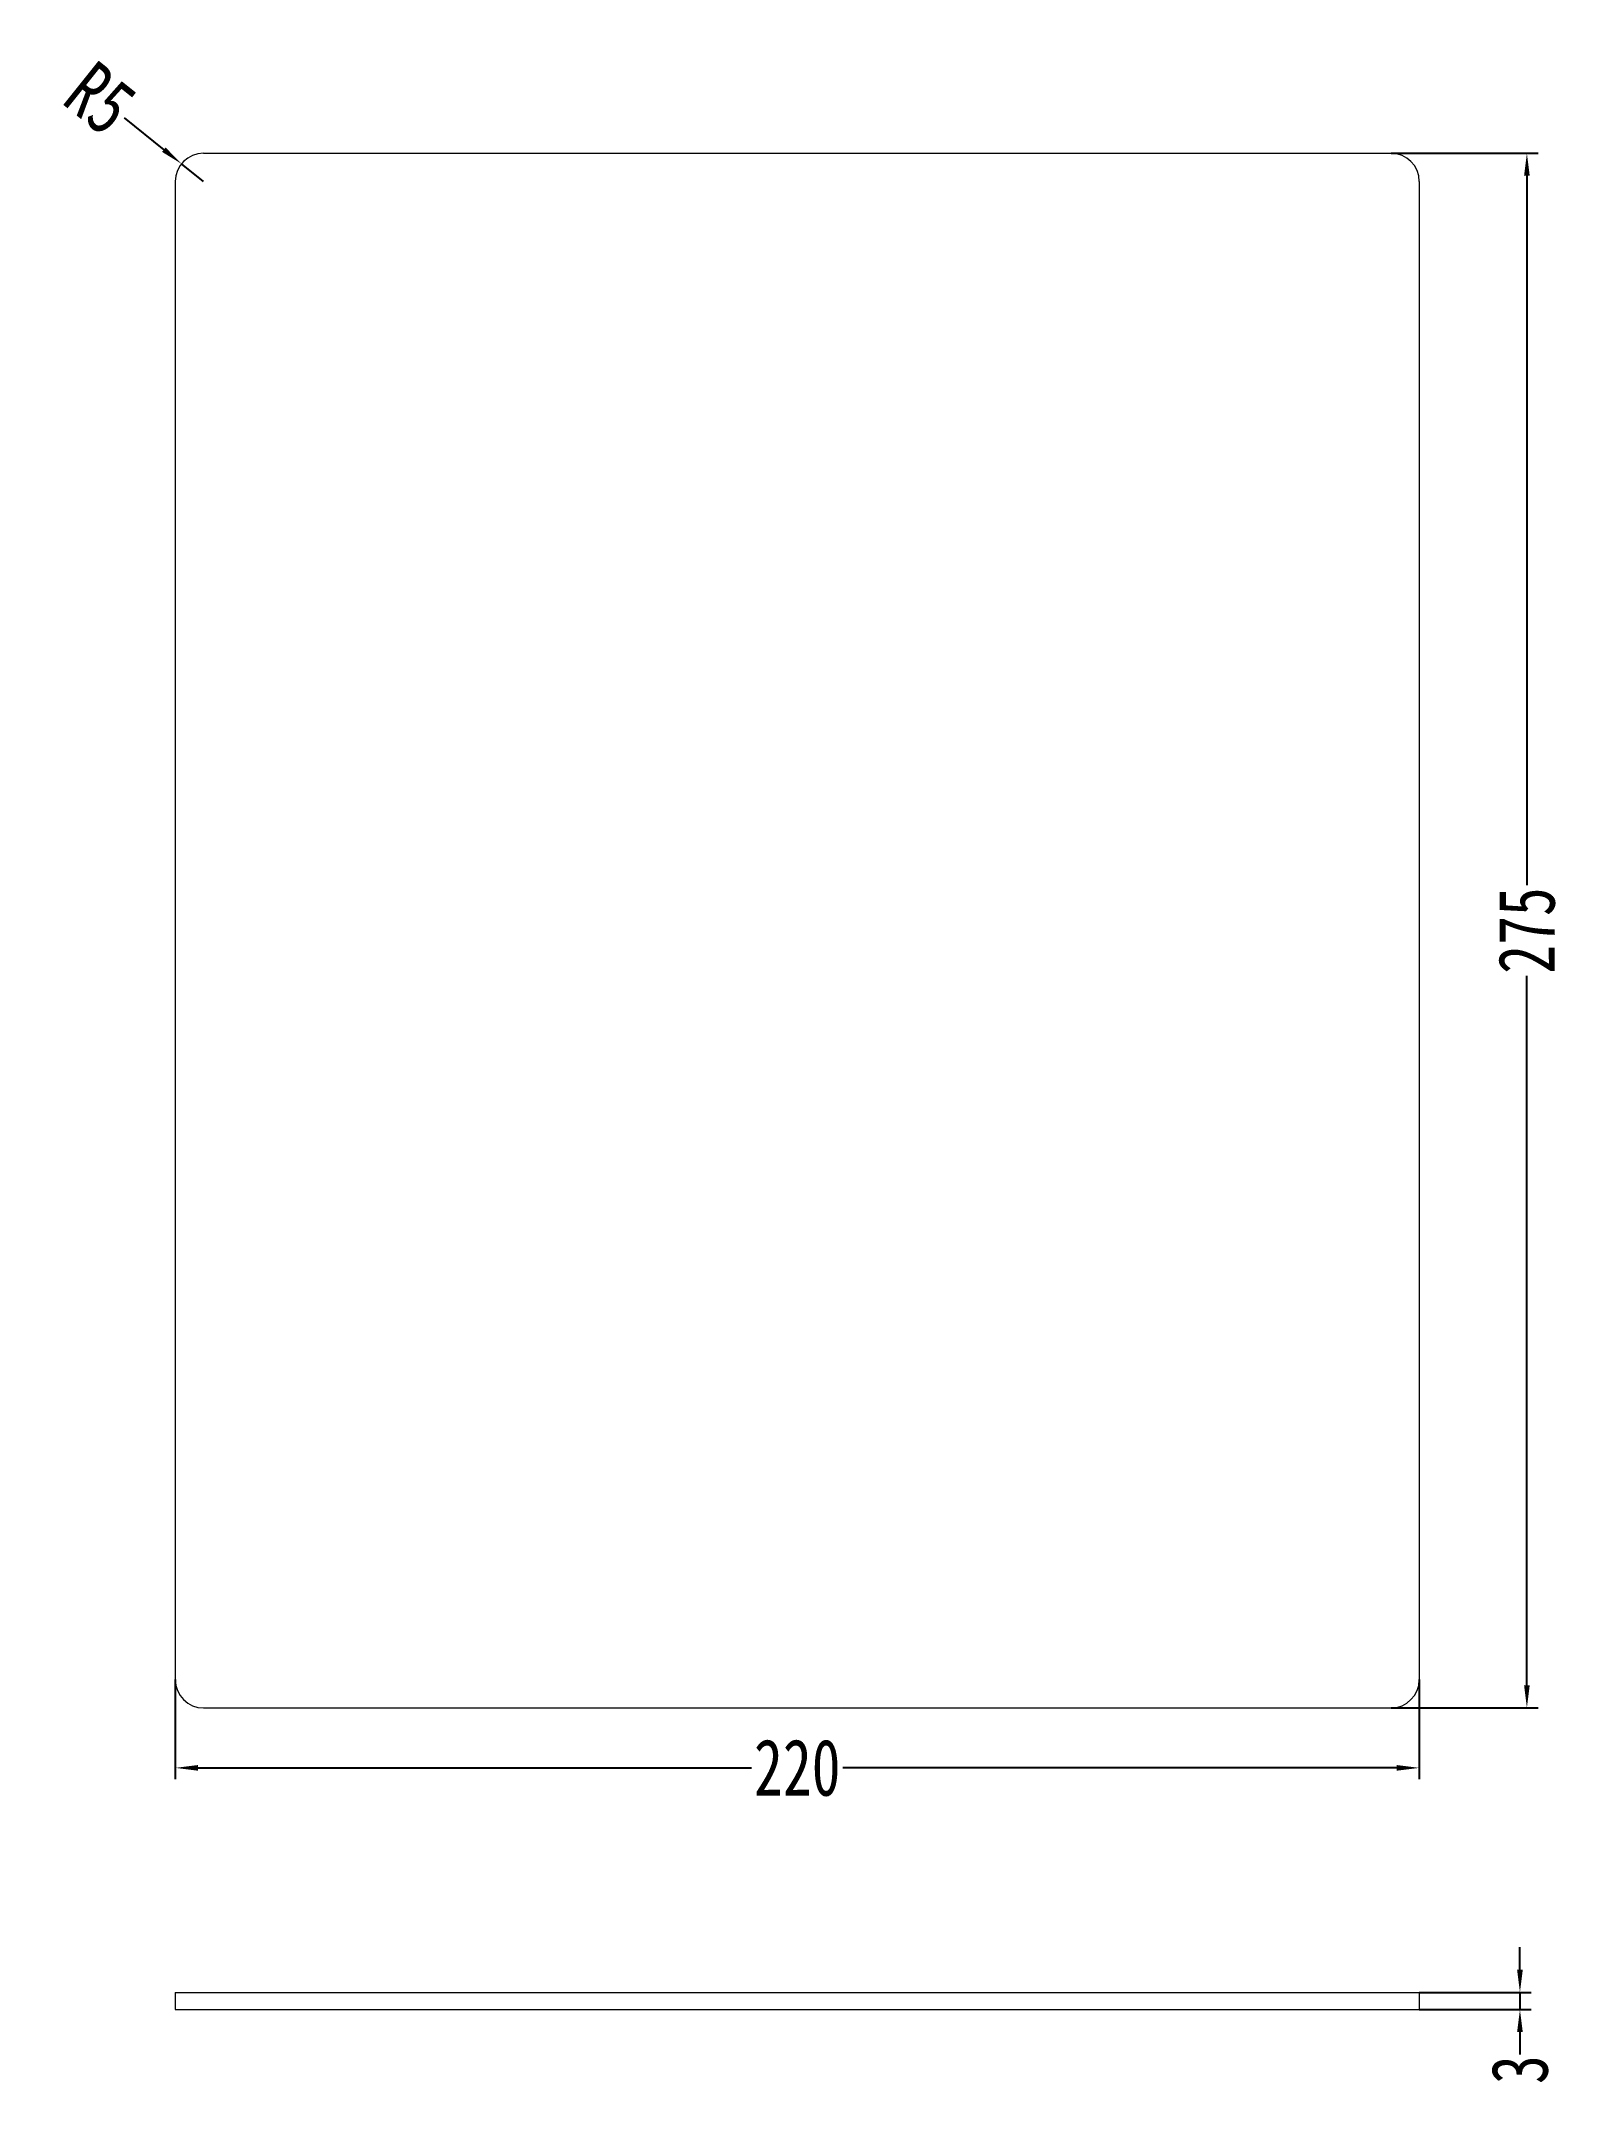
# Model space of a CAD drawing. Header units: millimetres. Extents: x -23 to 247, y -67 to 295.
import ezdxf

# ---------------------------------------------------------------- set-up
doc = ezdxf.new("R2010")
doc.units = ezdxf.units.MM
doc.layers.get('0').update_dxf_attribs({"linetype": 'CONTINUOUS'})
doc.layers.get('Defpoints').update_dxf_attribs({"linetype": 'CONTINUOUS'})
doc.layers.add('001', color=5, linetype='CONTINUOUS')
doc.layers.add('41', color=3, linetype='CONTINUOUS')
doc.styles.add('标准', font='', dxfattribs={"width": 0.75, "height": 10})
doc.styles.get('标准').set_extended_font_data('SimSun')
doc.dimstyles.new('标准', dxfattribs={"dimtxt": 10, "dimasz": 4, "dimexe": 2, "dimexo": 0, "dimtad": 1, "dimdsep": 46, "dimtxsty": '标准', "dimblk": '_CAXARROW', "dimcen": 0, "dimdle": 6, "dimazin": 2, "dimtfac": 0.707107, "dimtmove": 0, "dimatfit": 3, "dimfxl": 0, "dimtolj": 1, "dimarcsym": 0})

# ---------------------------------------------------------------- blocks, each defined once
blk = doc.blocks.new('_CAXARROW')
blk.add_hatch(color=0).paths.add_polyline_path([(0, 0), (-1, 0.125), (-1, -0.125)], flags=0)
blk = doc.blocks.new('*D5')
at = {"layer": '41', "color": 0, "lineweight": -2, "ltscale": 22.5}
for p, q in [((216.05, 275.32), (242.08, 275.32)), ((240.08, 271.32), (240.08, 145.84)), ((240.08, 4.32), (240.08, 129.8)), ((216.05, 0.32), (242.08, 0.32))]:
    blk.add_line(p, q, dxfattribs=at)
at = {"layer": 'Defpoints', "color": 0, "lineweight": 5, "ltscale": 22.5}
for p in [(216.05, 275.32), (240.08, 275.32), (216.05, 0.32)]:
    blk.add_point(p, dxfattribs=at)
at = {"layer": '41', "color": 0, "lineweight": -2, "ltscale": 22.5, "xscale": 4, "yscale": 4, "zscale": 4}
for p, rotation in [((240.08, 275.32), 90), ((240.08, 0.32), 270)]:
    blk.add_blockref('_CAXARROW', p, dxfattribs=dict(at, rotation=rotation))
at = {"layer": '41', "color": 0, "lineweight": 5, "ltscale": 22.5, "insert": (240.08, 137.82), "char_height": 10, "attachment_point": 5, "rotation": 90, "style": '标准'}
blk.add_mtext('\\A1;275', dxfattribs=at)
blk = doc.blocks.new('*D6')
at = {"layer": '41', "color": 0, "lineweight": -2, "ltscale": 22.5}
for p, q in [((1.05, 5.32), (1.05, -12.29)), ((221.05, 5.32), (221.05, -12.29)), ((5.05, -10.29), (102.97, -10.29)), ((217.05, -10.29), (119.13, -10.29))]:
    blk.add_line(p, q, dxfattribs=at)
at = {"layer": 'Defpoints', "color": 0, "lineweight": 5, "ltscale": 22.5}
for p in [(1.05, 5.32), (221.05, 5.32), (221.05, -10.29)]:
    blk.add_point(p, dxfattribs=at)
at = {"layer": '41', "color": 0, "lineweight": -2, "ltscale": 22.5, "xscale": 4, "yscale": 4, "zscale": 4, "rotation": 180}
blk.add_blockref('_CAXARROW', (1.05, -10.29), dxfattribs=at)
at = {"layer": '41', "color": 0, "lineweight": -2, "ltscale": 22.5, "xscale": 4, "yscale": 4, "zscale": 4}
blk.add_blockref('_CAXARROW', (221.05, -10.29), dxfattribs=at)
at = {"layer": '41', "color": 0, "lineweight": 5, "ltscale": 22.5, "insert": (111.05, -10.29), "char_height": 10, "attachment_point": 5, "style": '标准'}
blk.add_mtext('\\A1;220', dxfattribs=at)
blk = doc.blocks.new('*D7')
at = {"layer": '41', "color": 0, "lineweight": -2, "ltscale": 22.5}
for p, q in [((238.85, -46.01), (238.85, -42.01)), ((221.05, -50.01), (240.85, -50.01)), ((238.85, -50.01), (238.85, -53.01)), ((221.05, -53.01), (240.85, -53.01)), ((238.85, -57.01), (238.85, -61.01))]:
    blk.add_line(p, q, dxfattribs=at)
at = {"layer": 'Defpoints', "color": 0, "lineweight": 5, "ltscale": 22.5}
for p in [(221.05, -50.01), (221.05, -53.01), (238.85, -53.01)]:
    blk.add_point(p, dxfattribs=at)
at = {"layer": '41', "color": 0, "lineweight": -2, "ltscale": 22.5, "xscale": 4, "yscale": 4, "zscale": 4}
for p, rotation in [((238.85, -50.01), 270), ((238.85, -53.01), 90)]:
    blk.add_blockref('_CAXARROW', p, dxfattribs=dict(at, rotation=rotation))
at = {"layer": '41', "color": 0, "lineweight": 5, "ltscale": 22.5, "insert": (238.85, -63.66), "char_height": 10, "attachment_point": 5, "rotation": 90, "style": '标准'}
blk.add_mtext('\\A1;3', dxfattribs=at)
blk = doc.blocks.new('*D8')
at = {"layer": '41', "color": 0, "lineweight": -2, "ltscale": 22.5}
for p, q in [((-7.99, 281.56), (-0.98, 275.94)), ((6.05, 270.32), (2.15, 273.44))]:
    blk.add_line(p, q, dxfattribs=at)
at = {"layer": 'Defpoints', "color": 0, "lineweight": 5, "ltscale": 22.5}
for p in [(2.15, 273.44), (6.05, 270.32)]:
    blk.add_point(p, dxfattribs=at)
at = {"layer": '41', "color": 0, "lineweight": -2, "ltscale": 22.5, "xscale": 4, "yscale": 4, "zscale": 4, "rotation": 321.3256874447003}
blk.add_blockref('_CAXARROW', (2.15, 273.44), dxfattribs=at)
at = {"layer": '41', "color": 0, "lineweight": 5, "ltscale": 22.5, "insert": (-12.25, 284.97), "char_height": 10, "attachment_point": 5, "rotation": 321.3257, "style": '标准'}
blk.add_mtext('\\A1;R5', dxfattribs=at)

msp = doc.modelspace()

# ---------------------------------------------------------------- linework, layer by layer
at = {"layer": '001', "lineweight": 5, "ltscale": 22.5}
for p, q in [((6.049, 275.318), (216.049, 275.318)), ((1.049, 270.318), (1.049, 5.318)), ((221.049, 270.318), (221.049, 5.318)), ((6.049, 0.318), (216.049, 0.318)), ((1.049, -50.011), (221.049, -50.011)), ((1.049, -50.011), (1.049, -53.011)), ((221.049, -50.011), (221.049, -53.011)), ((1.049, -53.011), (221.049, -53.011))]:
    msp.add_line(p, q, dxfattribs=at)
for centre, start, end in [((6.049, 270.318), 90, 180), ((216.049, 270.318), 0, 90), ((6.049, 5.318), 180, 270), ((216.049, 5.318), 270, 0)]:
    msp.add_arc(centre, 5, start, end, dxfattribs=at)

# ---------------------------------------------------------------- dimensions: what is measured, and where the dimension line sits
at = {"layer": '41', "lineweight": 5, "ltscale": 22.5}
dim = msp.add_radius_dim(center=(6.049, 270.318), mpoint=(2.146, 273.442), dimstyle='标准', override={"dimtad": 0, "dimcen": 54}, dxfattribs=at)
dim.commit()
dim.dimension.update_dxf_attribs({"geometry": '*D8', "text_midpoint": (-12.255, 284.968), "dimtype": 164})
for base, p1, p2, picture, middle in [((240.079, 275.318), (216.049, 0.318), (216.049, 275.318), '*D5', (240.079, 137.818)), ((238.846, -53.011), (221.049, -50.011), (221.049, -53.011), '*D7', (238.846, -63.657))]:
    dim = msp.add_linear_dim(base=base, p1=p1, p2=p2, angle=90, dimstyle='标准', override={"dimtad": 0, "dimcen": 54}, dxfattribs=at)
    dim.commit()
    dim.dimension.update_dxf_attribs({"geometry": picture, "text_midpoint": middle})
dim = msp.add_linear_dim(base=(221.049, -10.289), p1=(1.049, 5.318), p2=(221.049, 5.318), dimstyle='标准', override={"dimtad": 0, "dimcen": 54}, dxfattribs=at)
dim.commit()
dim.dimension.update_dxf_attribs({"geometry": '*D6', "text_midpoint": (111.049, -10.289)})

doc.saveas('drawing.dxf')
